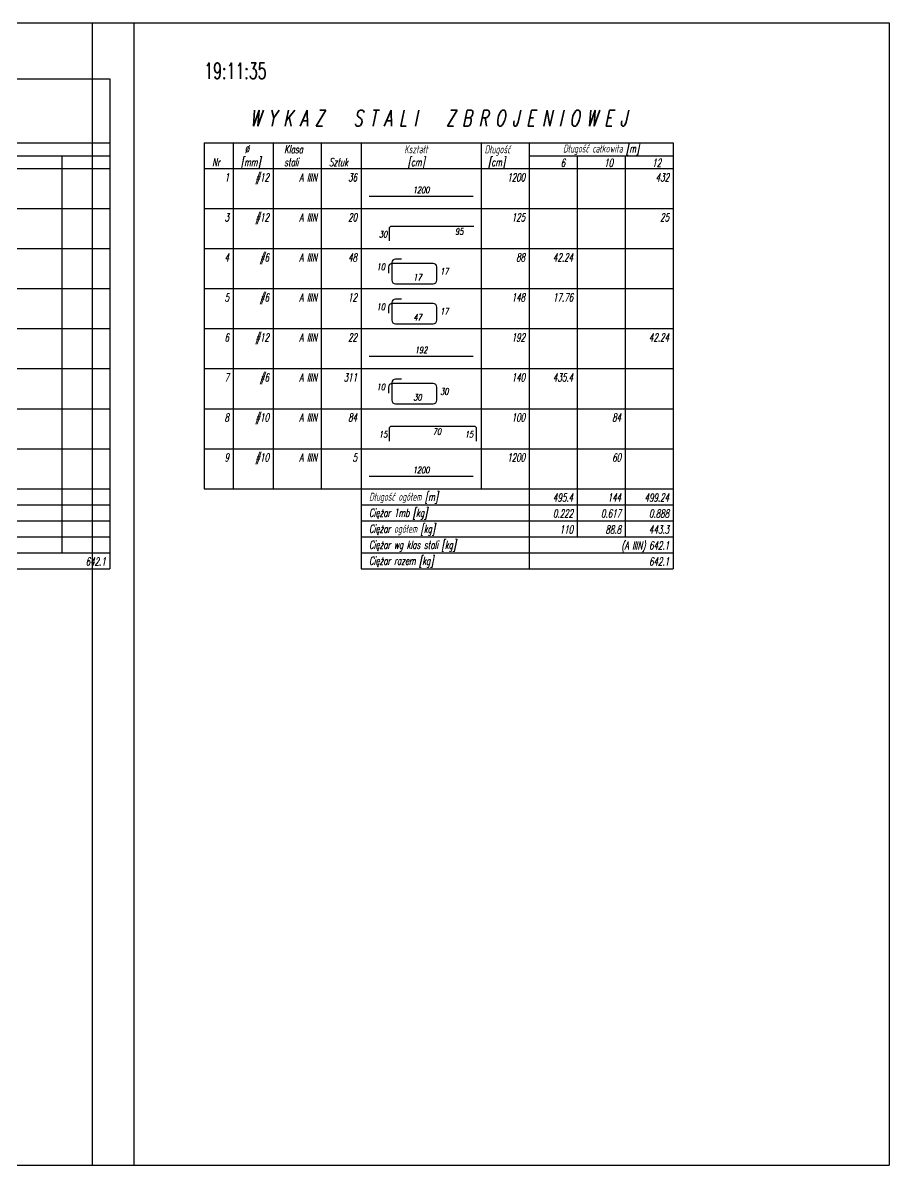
# Model space of a CAD drawing. Header units: millimetres. Extents: x 33705 to 38041, y -57970 to -55402.
# Drawn here: x 35472 to 36013, y -57970 to -57257 of the extents above; entities that cross this region are included whole.
import ezdxf
from ezdxf.enums import TextEntityAlignment as Align

# ---------------------------------------------------------------- set-up
doc = ezdxf.new("R2010")
doc.units = ezdxf.units.MM
doc.header["$LTSCALE"] = 50
doc.layers.add('__NIEDRUK__', color=54, linetype='Continuous', plot=False)
for name, color, linetype in [('ZBROJA_ZESTAWIENIE', 62, 'Continuous'), ('ZBROJA_ZESTAWIENIE1', 252, 'Continuous'), ('ZBROJA_ZESTAWIENIE2', 30, 'Continuous'), ('ZBROJA_ZESTAWIENIE3', 141, 'Continuous'), ('ZBROJA_ZESTAWIENIE4', 210, 'Continuous')]:
    doc.layers.add(name, color=color, linetype=linetype)
doc.styles.add('STYL_ZBROJA', font='romanszb.shx', dxfattribs={"width": 0.65, "oblique": 12})
doc.styles.add('text 2mm', font='romans.shx', dxfattribs={"width": 0.65})

# ---------------------------------------------------------------- blocks, each defined once
blk = doc.blocks.new('_zestawienie')
at = {"layer": 'ZBROJA_ZESTAWIENIE'}
for p, q in [((0, 0), (413, 0)), ((98, 0), (98, -40)), ((293, 0), (293, -40)), ((413, 0), (413, -40)), ((0, -40), (413, -40)), ((0, -40), (0, -48)), ((18, -40), (18, -48)), ((43, -40), (43, -48)), ((73, -40), (73, -48)), ((98, -40), (98, -48)), ((173, -40), (173, -48)), ((203, -40), (203, -48)), ((413, -40), (413, -56)), ((0, -48), (0, -56)), ((18, -48), (18, -56)), ((43, -48), (43, -56)), ((73, -48), (73, -56)), ((98, -48), (98, -56)), ((173, -48), (173, -56)), ((203, -48), (203, -56)), ((233, -48), (233, -56)), ((263, -48), (263, -56)), ((293, -48), (293, -56)), ((323, -48), (323, -56)), ((353, -48), (353, -56)), ((383, -48), (383, -56)), ((413, -48), (413, -56)), ((0, -56), (413, -56)), ((0, -56), (0, -81)), ((18, -56), (18, -81)), ((43, -56), (43, -81)), ((73, -56), (73, -81)), ((98, -56), (98, -81)), ((173, -56), (173, -81)), ((203, -56), (203, -81)), ((233, -56), (233, -81)), ((263, -56), (263, -81)), ((293, -56), (293, -81)), ((323, -56), (323, -81)), ((353, -56), (353, -81)), ((383, -56), (383, -81)), ((413, -56), (413, -81)), ((0, -81), (0, -106)), ((18, -81), (18, -106)), ((43, -81), (43, -106)), ((73, -81), (73, -106)), ((98, -81), (98, -106)), ((173, -81), (173, -106)), ((203, -81), (203, -106)), ((233, -81), (233, -106)), ((263, -81), (263, -106)), ((293, -81), (293, -106)), ((323, -81), (323, -106)), ((353, -81), (353, -106)), ((383, -81), (383, -106)), ((413, -81), (413, -106)), ((0, -106), (0, -131)), ((18, -106), (18, -131)), ((43, -106), (43, -131)), ((73, -106), (73, -131)), ((98, -106), (98, -131)), ((173, -106), (173, -131)), ((203, -106), (203, -131)), ((233, -106), (233, -131)), ((263, -106), (263, -131)), ((293, -106), (293, -131)), ((323, -106), (323, -131)), ((353, -106), (353, -131)), ((383, -106), (383, -131)), ((413, -106), (413, -131)), ((0, -131), (0, -156)), ((18, -131), (18, -156)), ((43, -131), (43, -156)), ((73, -131), (73, -156)), ((98, -131), (98, -156)), ((173, -131), (173, -156)), ((203, -131), (203, -156)), ((233, -131), (233, -156)), ((263, -131), (263, -156)), ((293, -131), (293, -156)), ((323, -131), (323, -156)), ((353, -131), (353, -156)), ((383, -131), (383, -156)), ((413, -131), (413, -156)), ((0, -156), (0, -181)), ((18, -156), (18, -181)), ((43, -156), (43, -181)), ((73, -156), (73, -181)), ((98, -156), (98, -181)), ((173, -156), (173, -181)), ((203, -156), (203, -181)), ((233, -156), (233, -181)), ((263, -156), (263, -181)), ((293, -156), (293, -181)), ((323, -156), (323, -181)), ((353, -156), (353, -181)), ((383, -156), (383, -181)), ((413, -156), (413, -181)), ((0, -181), (0, -206)), ((18, -181), (18, -206)), ((43, -181), (43, -206)), ((73, -181), (73, -206)), ((98, -181), (98, -206)), ((173, -181), (173, -206)), ((203, -181), (203, -206)), ((233, -181), (233, -206)), ((263, -181), (263, -206)), ((293, -181), (293, -206)), ((323, -181), (323, -206)), ((353, -181), (353, -206)), ((383, -181), (383, -206)), ((413, -181), (413, -206)), ((0, -206), (0, -231)), ((18, -206), (18, -231)), ((43, -206), (43, -231)), ((73, -206), (73, -231)), ((98, -206), (98, -231)), ((173, -206), (173, -231)), ((203, -206), (203, -231)), ((233, -206), (233, -231)), ((263, -206), (263, -231)), ((293, -206), (293, -231)), ((323, -206), (323, -231)), ((353, -206), (353, -231)), ((383, -206), (383, -231)), ((413, -206), (413, -231)), ((0, -231), (0, -256)), ((18, -231), (18, -256)), ((43, -231), (43, -256)), ((73, -231), (73, -256)), ((98, -231), (98, -256)), ((173, -231), (173, -256)), ((203, -231), (203, -256)), ((233, -231), (233, -256)), ((263, -231), (263, -256)), ((293, -231), (293, -256)), ((323, -231), (323, -256)), ((353, -231), (353, -256)), ((383, -231), (383, -256)), ((413, -231), (413, -256)), ((0, -256), (413, -256)), ((98, -256), (98, -306)), ((203, -256), (203, -306)), ((233, -256), (233, -286)), ((263, -256), (263, -286)), ((293, -256), (293, -286)), ((323, -256), (323, -296)), ((353, -256), (353, -296)), ((383, -256), (383, -296)), ((413, -256), (413, -296)), ((413, -256), (413, -296)), ((293, -286), (293, -296)), ((413, -296), (413, -306)), ((98, -306), (413, -306))]:
    blk.add_line(p, q, dxfattribs=at)
at = {"layer": 'ZBROJA_ZESTAWIENIE1'}
for p, q in [((-70, 35), (428, 35)), ((-70, 35), (-70, -678.5)), ((428, 35), (428, -678.5)), ((203, -48), (413, -48)), ((0, -81), (413, -81)), ((0, -106), (413, -106)), ((0, -131), (413, -131)), ((0, -156), (413, -156)), ((0, -181), (413, -181)), ((0, -206), (413, -206)), ((0, -231), (413, -231)), ((98, -266), (413, -266)), ((98, -276), (413, -276)), ((98, -286), (413, -286)), ((98, -296), (413, -296)), ((-70, -678.5), (428, -678.5))]:
    blk.add_line(p, q, dxfattribs=at)
at = {"layer": 'ZBROJA_ZESTAWIENIE2'}
blk.add_line((0, 0), (0, -40), dxfattribs=at)
at = {"layer": 'ZBROJA_ZESTAWIENIE3'}
for points in [[(103, -73.2), (168, -73.2)], [(103, -173.2), (168, -173.2)], [(103, -248.2), (168, -248.2)]]:
    blk.add_lwpolyline(points, dxfattribs=at)
for points in [[(115.75, -101.25), (115.75, -93.4, -0.414214), (117.25, -91.9), (168.5, -91.9)], [(123.35, -112.55), (119.5, -112.55, 0.414214), (117.3, -114.75), (117.3, -125.75, 0.414214), (119.5, -127.95), (143.1, -127.95, 0.414214), (145.3, -125.75), (145.3, -117.5, 0.414214), (143.1, -115.3), (117.35, -115.3, 0.414214), (115.15, -117.5), (115.15, -121.3)], [(123.35, -137.55), (119.5, -137.55, 0.414214), (117.3, -139.75), (117.3, -150.75, 0.414214), (119.5, -152.95), (143.1, -152.95, 0.414214), (145.3, -150.75), (145.3, -142.5, 0.414214), (143.1, -140.3), (117.35, -140.3, 0.414214), (115.15, -142.5), (115.15, -146.3)], [(123.35, -187.55), (119.5, -187.55, 0.414214), (117.3, -189.75), (117.3, -200.75, 0.414214), (119.5, -202.95), (143.1, -202.95, 0.414214), (145.3, -200.75), (145.3, -192.5, 0.414214), (143.1, -190.3), (117.35, -190.3, 0.414214), (115.15, -192.5), (115.15, -196.3)], [(115.75, -226.25), (115.75, -218.4, -0.414214), (117.25, -216.9), (168.5, -216.9, -0.414214), (170, -218.4), (170, -226.25)]]:
    blk.add_lwpolyline(points, format="xyb", dxfattribs=at)
at = {"layer": 'ZBROJA_ZESTAWIENIE2', "style": 'STYL_ZBROJA', "oblique": 12, "width": 0.65}
for s, p in [('Obiekt:', (103, -12)), ('Rys. ', (296.5, -8)), ('Nr rys. ', (296.5, -16)), ('Strona ', (296.5, -24)), ('1 z 1', (323, -24)), ('Data ', (296.5, -32)), ('Wyk ', (296.5, -40)), (' %%c', (23, -48)), ('Klasa', (50, -48)), ('Kształt', (125, -48)), (' Długość', (173, -48)), ('Nr', (5, -56)), ('[mm]', (23, -56)), ('stali', (50, -56)), ('Sztuk', (78, -56)), (' [cm]', (125, -56)), ('  [cm]', (173, -56)), ('Długość ogółem [m]', (103, -265)), ('Ciężar 1mb [kg]', (103, -275)), ('Ciężar ogółem [kg]', (103, -285)), ('Ciężar wg klas stali [kg]', (103, -295)), ('Ciężar razem [kg]', (103, -305))]:
    blk.add_text(s, height=5, dxfattribs=at).set_placement(p, align=Align.BOTTOM_LEFT)
for s, height, p in [('Długość całkowita [m]', 5, (308, -46)), ('17', 4, (133.25, -125.9)), ('47', 4, (133.25, -150.9)), ('30', 4, (133.25, -200.9))]:
    blk.add_text(s, height=height, dxfattribs=at).set_placement(p, align=Align.CENTER)
for s, p in [('6', (225.5, -55)), ('10', (255.5, -55)), ('12', (285.5, -55)), ('1', (15.5, -64)), ('#12', (40.5, -64)), ('A IIIN', (70.5, -64)), ('36', (95.5, -64)), ('1200', (200.5, -64)), ('432', (290.5, -64)), ('3', (15.5, -89)), ('#12', (40.5, -89)), ('A IIIN', (70.5, -89)), ('20', (95.5, -89)), ('125', (200.5, -89)), ('25', (290.5, -89)), ('4', (15.5, -114)), ('#6', (40.5, -114)), ('A IIIN', (70.5, -114)), ('48', (95.5, -114)), ('88', (200.5, -114)), ('42.24', (230.5, -114)), ('5', (15.5, -139)), ('#6', (40.5, -139)), ('A IIIN', (70.5, -139)), ('12', (95.5, -139)), ('148', (200.5, -139)), ('17.76', (230.5, -139)), ('6', (15.5, -164)), ('#12', (40.5, -164)), ('A IIIN', (70.5, -164)), ('22', (95.5, -164)), ('192', (200.5, -164)), ('42.24', (290.5, -164)), ('7', (15.5, -189)), ('#6', (40.5, -189)), ('A IIIN', (70.5, -189)), ('311', (95.5, -189)), ('140', (200.5, -189)), ('435.4', (230.5, -189)), ('8', (15.5, -214)), ('#10', (40.5, -214)), ('A IIIN', (70.5, -214)), ('84', (95.5, -214)), ('100', (200.5, -214)), ('84', (260.5, -214)), ('9', (15.5, -239)), ('#10', (40.5, -239)), ('A IIIN', (70.5, -239)), ('5', (95.5, -239)), ('1200', (200.5, -239)), ('60', (260.5, -239)), ('495.4', (230.5, -264)), ('144', (260.5, -264)), ('499.24', (290.5, -264)), ('0.222', (230.5, -274)), ('0.617', (260.5, -274)), ('0.888', (290.5, -274)), ('110', (230.5, -284)), ('88.8', (260.5, -284)), ('443.3', (290.5, -284)), ('(A IIIN) 642.1', (290.5, -294)), ('642.1', (410.5, -304))]:
    blk.add_text(s, height=5, dxfattribs=at).set_placement(p, align=Align.RIGHT)
for s, p in [('1200', (135.5, -72.55)), ('192', (135.5, -172.55)), ('1200', (135.5, -247.55))]:
    blk.add_text(s, height=4, dxfattribs=at).set_placement(p, align=Align.BOTTOM_CENTER)
for s, p in [('30', (114.35, -97.05)), ('15', (114.35, -222.05)), ('15', (168.05, -222.05))]:
    blk.add_text(s, height=4, dxfattribs=at).set_placement(p, align=Align.MIDDLE_RIGHT)
for s, p in [('95', (161.9, -98.5)), ('10', (112.95, -120.6)), ('10', (112.95, -145.6)), ('10', (112.95, -195.6)), ('70', (148, -223.5))]:
    blk.add_text(s, height=4, dxfattribs=at).set_placement(p, align=Align.BOTTOM_RIGHT)
for s, p in [('17', (147.4, -120.25)), ('17', (147.4, -145.25)), ('30', (147.4, -195.25))]:
    blk.add_text(s, height=4, dxfattribs=at).set_placement(p, align=Align.MIDDLE_LEFT)
at = {"layer": 'ZBROJA_ZESTAWIENIE4', "style": 'STYL_ZBROJA', "oblique": 12, "width": 0.65}
blk.add_text('W Y K A Z   S T A L I   Z B R O J E N I O W E J', height=10, dxfattribs=at).set_placement((206.5, 10.5), align=Align.CENTER)
blk = doc.blocks.new('_zestawiejnieM')
at = {"layer": 'ZBROJA_ZESTAWIENIE'}
for p, q in [((0, -40), (293, -40)), ((0, -40), (0, -48)), ((18, -40), (18, -48)), ((43, -40), (43, -48)), ((73, -40), (73, -48)), ((98, -40), (98, -48)), ((173, -40), (173, -48)), ((203, -40), (203, -48)), ((293, -40), (293, -56)), ((0, -48), (0, -56)), ((18, -48), (18, -56)), ((43, -48), (43, -56)), ((73, -48), (73, -56)), ((98, -48), (98, -56)), ((173, -48), (173, -56)), ((203, -48), (203, -56)), ((233, -48), (233, -56)), ((263, -48), (263, -56)), ((293, -48), (293, -56)), ((293, -48), (293, -56)), ((0, -56), (293, -56)), ((0, -56), (0, -81)), ((18, -56), (18, -81)), ((43, -56), (43, -81)), ((73, -56), (73, -81)), ((98, -56), (98, -81)), ((173, -56), (173, -81)), ((203, -56), (203, -81)), ((233, -56), (233, -81)), ((263, -56), (263, -81)), ((293, -56), (293, -81)), ((293, -56), (293, -81)), ((0, -81), (0, -106)), ((18, -81), (18, -106)), ((43, -81), (43, -106)), ((73, -81), (73, -106)), ((98, -81), (98, -106)), ((173, -81), (173, -106)), ((203, -81), (203, -106)), ((233, -81), (233, -106)), ((263, -81), (263, -106)), ((293, -81), (293, -106)), ((293, -81), (293, -106)), ((0, -106), (0, -131)), ((18, -106), (18, -131)), ((43, -106), (43, -131)), ((73, -106), (73, -131)), ((98, -106), (98, -131)), ((173, -106), (173, -131)), ((203, -106), (203, -131)), ((233, -106), (233, -131)), ((263, -106), (263, -131)), ((293, -106), (293, -131)), ((293, -106), (293, -131)), ((0, -131), (0, -156)), ((18, -131), (18, -156)), ((43, -131), (43, -156)), ((73, -131), (73, -156)), ((98, -131), (98, -156)), ((173, -131), (173, -156)), ((203, -131), (203, -156)), ((233, -131), (233, -156)), ((263, -131), (263, -156)), ((293, -131), (293, -156)), ((293, -131), (293, -156)), ((0, -156), (0, -181)), ((18, -156), (18, -181)), ((43, -156), (43, -181)), ((73, -156), (73, -181)), ((98, -156), (98, -181)), ((173, -156), (173, -181)), ((203, -156), (203, -181)), ((233, -156), (233, -181)), ((263, -156), (263, -181)), ((293, -156), (293, -181)), ((293, -156), (293, -181)), ((0, -181), (0, -206)), ((18, -181), (18, -206)), ((43, -181), (43, -206)), ((73, -181), (73, -206)), ((98, -181), (98, -206)), ((173, -181), (173, -206)), ((203, -181), (203, -206)), ((233, -181), (233, -206)), ((263, -181), (263, -206)), ((293, -181), (293, -206)), ((293, -181), (293, -206)), ((0, -206), (0, -231)), ((18, -206), (18, -231)), ((43, -206), (43, -231)), ((73, -206), (73, -231)), ((98, -206), (98, -231)), ((173, -206), (173, -231)), ((203, -206), (203, -231)), ((233, -206), (233, -231)), ((263, -206), (263, -231)), ((293, -206), (293, -231)), ((293, -206), (293, -231)), ((0, -231), (0, -256)), ((18, -231), (18, -256)), ((43, -231), (43, -256)), ((73, -231), (73, -256)), ((98, -231), (98, -256)), ((173, -231), (173, -256)), ((203, -231), (203, -256)), ((233, -231), (233, -256)), ((263, -231), (263, -256)), ((293, -231), (293, -256)), ((293, -231), (293, -256)), ((0, -256), (293, -256)), ((98, -256), (98, -306)), ((203, -256), (203, -306)), ((233, -256), (233, -286)), ((263, -256), (263, -286)), ((293, -256), (293, -296)), ((293, -256), (293, -286)), ((293, -256), (293, -296)), ((293, -286), (293, -296)), ((293, -296), (293, -306)), ((98, -306), (293, -306))]:
    blk.add_line(p, q, dxfattribs=at)
at = {"layer": 'ZBROJA_ZESTAWIENIE1'}
for p, q in [((203, -48), (293, -48)), ((0, -81), (293, -81)), ((0, -106), (293, -106)), ((0, -131), (293, -131)), ((0, -156), (293, -156)), ((0, -181), (293, -181)), ((0, -206), (293, -206)), ((0, -231), (293, -231)), ((98, -266), (293, -266)), ((98, -276), (293, -276)), ((98, -286), (293, -286)), ((98, -296), (293, -296))]:
    blk.add_line(p, q, dxfattribs=at)
at = {"layer": 'ZBROJA_ZESTAWIENIE3'}
for points in [[(103, -73.2), (168, -73.2)], [(103, -173.2), (168, -173.2)], [(103, -248.2), (168, -248.2)]]:
    blk.add_lwpolyline(points, dxfattribs=at)
for points in [[(115.75, -101.25), (115.75, -93.4, -0.414214), (117.25, -91.9), (168.5, -91.9)], [(123.35, -112.55), (119.5, -112.55, 0.414214), (117.3, -114.75), (117.3, -125.75, 0.414214), (119.5, -127.95), (143.1, -127.95, 0.414214), (145.3, -125.75), (145.3, -117.5, 0.414214), (143.1, -115.3), (117.35, -115.3, 0.414214), (115.15, -117.5), (115.15, -121.3)], [(123.35, -137.55), (119.5, -137.55, 0.414214), (117.3, -139.75), (117.3, -150.75, 0.414214), (119.5, -152.95), (143.1, -152.95, 0.414214), (145.3, -150.75), (145.3, -142.5, 0.414214), (143.1, -140.3), (117.35, -140.3, 0.414214), (115.15, -142.5), (115.15, -146.3)], [(123.35, -187.55), (119.5, -187.55, 0.414214), (117.3, -189.75), (117.3, -200.75, 0.414214), (119.5, -202.95), (143.1, -202.95, 0.414214), (145.3, -200.75), (145.3, -192.5, 0.414214), (143.1, -190.3), (117.35, -190.3, 0.414214), (115.15, -192.5), (115.15, -196.3)], [(115.75, -226.25), (115.75, -218.4, -0.414214), (117.25, -216.9), (168.5, -216.9, -0.414214), (170, -218.4), (170, -226.25)]]:
    blk.add_lwpolyline(points, format="xyb", dxfattribs=at)
at = {"layer": '__NIEDRUK__', "style": 'text 2mm', "width": 0.65}
blk.add_text('19:11:35', height=10, dxfattribs=at).set_placement((0, 0))
at = {"layer": 'ZBROJA_ZESTAWIENIE2', "style": 'STYL_ZBROJA', "oblique": 12, "width": 0.65}
for s, p in [(' %%c', (23, -48)), ('Klasa', (50, -48)), ('Kształt', (125, -48)), (' Długość', (173, -48)), ('Nr', (5, -56)), ('[mm]', (23, -56)), ('stali', (50, -56)), ('Sztuk', (78, -56)), (' [cm]', (125, -56)), ('  [cm]', (173, -56)), ('Długość ogółem [m]', (103, -265)), ('Ciężar 1mb [kg]', (103, -275)), ('Ciężar ogółem [kg]', (103, -285)), ('Ciężar wg klas stali [kg]', (103, -295)), ('Ciężar razem [kg]', (103, -305))]:
    blk.add_text(s, height=5, dxfattribs=at).set_placement(p, align=Align.BOTTOM_LEFT)
for s, height, p in [('Długość całkowita [m]', 5, (248, -46)), ('17', 4, (133.25, -125.9)), ('47', 4, (133.25, -150.9)), ('30', 4, (133.25, -200.9))]:
    blk.add_text(s, height=height, dxfattribs=at).set_placement(p, align=Align.CENTER)
for s, p in [('6', (225.5, -55)), ('10', (255.5, -55)), ('12', (285.5, -55)), ('1', (15.5, -64)), ('#12', (40.5, -64)), ('A IIIN', (70.5, -64)), ('36', (95.5, -64)), ('1200', (200.5, -64)), ('432', (290.5, -64)), ('3', (15.5, -89)), ('#12', (40.5, -89)), ('A IIIN', (70.5, -89)), ('20', (95.5, -89)), ('125', (200.5, -89)), ('25', (290.5, -89)), ('4', (15.5, -114)), ('#6', (40.5, -114)), ('A IIIN', (70.5, -114)), ('48', (95.5, -114)), ('88', (200.5, -114)), ('42.24', (230.5, -114)), ('5', (15.5, -139)), ('#6', (40.5, -139)), ('A IIIN', (70.5, -139)), ('12', (95.5, -139)), ('148', (200.5, -139)), ('17.76', (230.5, -139)), ('6', (15.5, -164)), ('#12', (40.5, -164)), ('A IIIN', (70.5, -164)), ('22', (95.5, -164)), ('192', (200.5, -164)), ('42.24', (290.5, -164)), ('7', (15.5, -189)), ('#6', (40.5, -189)), ('A IIIN', (70.5, -189)), ('311', (95.5, -189)), ('140', (200.5, -189)), ('435.4', (230.5, -189)), ('8', (15.5, -214)), ('#10', (40.5, -214)), ('A IIIN', (70.5, -214)), ('84', (95.5, -214)), ('100', (200.5, -214)), ('84', (260.5, -214)), ('9', (15.5, -239)), ('#10', (40.5, -239)), ('A IIIN', (70.5, -239)), ('5', (95.5, -239)), ('1200', (200.5, -239)), ('60', (260.5, -239)), ('495.4', (230.5, -264)), ('144', (260.5, -264)), ('499.24', (290.5, -264)), ('0.222', (230.5, -274)), ('0.617', (260.5, -274)), ('0.888', (290.5, -274)), ('110', (230.5, -284)), ('88.8', (260.5, -284)), ('443.3', (290.5, -284)), ('(A IIIN) 642.1', (290.5, -294)), ('642.1', (290.5, -304))]:
    blk.add_text(s, height=5, dxfattribs=at).set_placement(p, align=Align.RIGHT)
for s, p in [('1200', (135.5, -72.55)), ('192', (135.5, -172.55)), ('1200', (135.5, -247.55))]:
    blk.add_text(s, height=4, dxfattribs=at).set_placement(p, align=Align.BOTTOM_CENTER)
for s, p in [('30', (114.35, -97.05)), ('15', (114.35, -222.05)), ('15', (168.05, -222.05))]:
    blk.add_text(s, height=4, dxfattribs=at).set_placement(p, align=Align.MIDDLE_RIGHT)
for s, p in [('95', (161.9, -98.5)), ('10', (112.95, -120.6)), ('10', (112.95, -145.6)), ('10', (112.95, -195.6)), ('70', (148, -223.5))]:
    blk.add_text(s, height=4, dxfattribs=at).set_placement(p, align=Align.BOTTOM_RIGHT)
for s, p in [('17', (147.4, -120.25)), ('17', (147.4, -145.25)), ('30', (147.4, -195.25))]:
    blk.add_text(s, height=4, dxfattribs=at).set_placement(p, align=Align.MIDDLE_LEFT)
at = {"layer": 'ZBROJA_ZESTAWIENIE4', "style": 'STYL_ZBROJA', "oblique": 12, "width": 0.65}
blk.add_text('W Y K A Z   S T A L I   Z B R O J E N I O W E J', height=10, dxfattribs=at).set_placement((146.5, -29.5), align=Align.CENTER)

msp = doc.modelspace()

# ---------------------------------------------------------------- linework, layer by layer
at = {"layer": 'ZBROJA_ZESTAWIENIE1'}
for p, q in [((35515.217, -57256.945), (36013.217, -57256.945)), ((35515.217, -57256.945), (35515.217, -57970.445)), ((35515.217, -57256.945), (36013.217, -57256.945)), ((35515.217, -57256.945), (35515.217, -57970.445)), ((35515.217, -57256.945), (36013.217, -57256.945)), ((35515.217, -57256.945), (35515.217, -57970.445)), ((35515.217, -57256.945), (36013.217, -57256.945)), ((35515.217, -57256.945), (35515.217, -57970.445)), ((35515.217, -57256.945), (36013.217, -57256.945)), ((35515.217, -57256.945), (35515.217, -57970.445)), ((35515.217, -57256.945), (36013.217, -57256.945)), ((35515.217, -57256.945), (35515.217, -57970.445)), ((35515.217, -57256.945), (36013.217, -57256.945)), ((35515.217, -57256.945), (35515.217, -57970.445)), ((35515.217, -57256.945), (36013.217, -57256.945)), ((35515.217, -57256.945), (35515.217, -57970.445)), ((35515.217, -57256.945), (36013.217, -57256.945)), ((35515.217, -57256.945), (35515.217, -57970.445)), ((35515.217, -57256.945), (36013.217, -57256.945)), ((35515.217, -57256.945), (35515.217, -57970.445)), ((35515.217, -57256.945), (36013.217, -57256.945)), ((35515.217, -57256.945), (35515.217, -57970.445)), ((35515.217, -57256.945), (36013.217, -57256.945)), ((35515.217, -57256.945), (35515.217, -57970.445)), ((35515.217, -57256.945), (36013.217, -57256.945)), ((35515.217, -57256.945), (35515.217, -57970.445)), ((36013.217, -57256.945), (36013.217, -57970.445)), ((36013.217, -57256.945), (36013.217, -57970.445)), ((36013.217, -57256.945), (36013.217, -57970.445)), ((36013.217, -57256.945), (36013.217, -57970.445)), ((36013.217, -57256.945), (36013.217, -57970.445)), ((36013.217, -57256.945), (36013.217, -57970.445)), ((36013.217, -57256.945), (36013.217, -57970.445)), ((36013.217, -57256.945), (36013.217, -57970.445)), ((36013.217, -57256.945), (36013.217, -57970.445)), ((36013.217, -57256.945), (36013.217, -57970.445)), ((36013.217, -57256.945), (36013.217, -57970.445)), ((36013.217, -57256.945), (36013.217, -57970.445)), ((36013.217, -57256.945), (36013.217, -57970.445)), ((35515.217, -57970.445), (36013.217, -57970.445)), ((35515.217, -57970.445), (36013.217, -57970.445)), ((35515.217, -57970.445), (36013.217, -57970.445)), ((35515.217, -57970.445), (36013.217, -57970.445)), ((35515.217, -57970.445), (36013.217, -57970.445)), ((35515.217, -57970.445), (36013.217, -57970.445)), ((35515.217, -57970.445), (36013.217, -57970.445)), ((35515.217, -57970.445), (36013.217, -57970.445)), ((35515.217, -57970.445), (36013.217, -57970.445)), ((35515.217, -57970.445), (36013.217, -57970.445)), ((35515.217, -57970.445), (36013.217, -57970.445)), ((35515.217, -57970.445), (36013.217, -57970.445)), ((35515.217, -57970.445), (36013.217, -57970.445))]:
    msp.add_line(p, q, dxfattribs=at)

# ---------------------------------------------------------------- block references
msp.add_blockref('_zestawiejnieM', (35585.217, -57291.945))
at = {"layer": 'ZBROJA_ZESTAWIENIE'}
msp.add_blockref('_zestawienie', (35113.142, -57291.945), dxfattribs=at)

doc.saveas('drawing.dxf')
